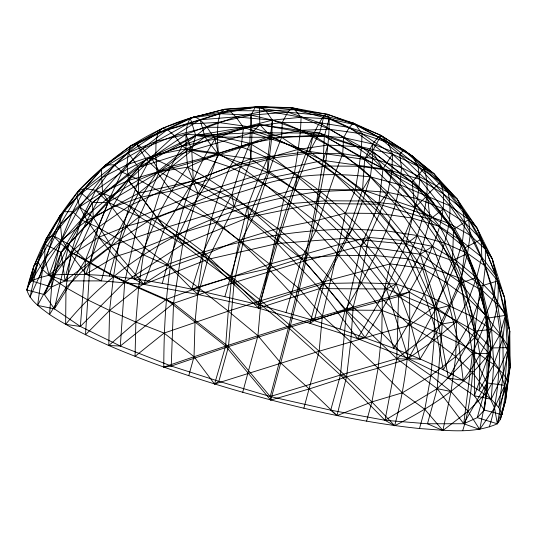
<?xml version="1.0" encoding="UTF-8"?>
<svg xmlns="http://www.w3.org/2000/svg" width="537" height="537" viewBox="0 0 537 537"><rect width="100%" height="100%" fill="white"/><g stroke="black" fill="none" stroke-linecap="round" stroke-linejoin="round"><path stroke-width="0.81" d="M500.39 419.417L505.639 400.488L507.915 381.424L509.761 331.295L492.315 258.955L485.367 249.269L457.014 198.891L440.347 182.144L412.597 156.233L380.995 135.411L378.303 136.901L372.651 143.997L372.631 158.449L370.396 176.881L362.589 200.992L352.178 229.124L323.992 283.523L314.239 320.609L309.95 323.341L258.579 308.117L198.093 294.491L143.815 284.368L101.332 280.891L65.064 280.918L49.115 275.206L39.503 277.736L31.475 280.864L28.421 285.241L26.85 289.973C30.22 301.23 40.778 307.755 49.572 314.534C68.253 326.764 88.43 336.43 108.789 345.513C152.3 364.146 197.24 379.297 242.731 392.265C300.646 408.583 359.575 422.243 419.491 428.546C445.22 430.164 472.943 434.527 497.336 423.794L500.39 419.417L505.639 400.488L510.15 366.677L509.761 331.295L504.512 297.478L492.315 258.955L477.111 228.198L457.014 198.891L433.782 173.585L412.597 156.233L403.817 149.991L380.995 135.411L353.427 123.134L327.362 114.294L292.108 107.769L259.445 106.48L224.352 109.32L190.239 118.14C146.769 130.8 109.38 158.053 78.597 190.669C54.989 219.881 35.375 253.102 26.85 289.973L44.443 294.591L54.412 308.876L80.362 326.462L120.315 346.016L171.243 366.053L218.861 381.317L270.225 396.541L330.718 410.167L384.995 420.29L427.472 423.767L463.746 423.74L479.695 429.452L494.557 407.986L504.706 385.371L510.15 366.677L509.21 347.607L504.512 297.478L496.316 276.354L477.111 228.198L462.8 209.269L433.782 173.585L403.817 149.991L378.303 136.901L353.427 123.134L292.108 107.769L255.102 107.568L224.352 109.32L190.239 118.14L130.733 145.634L101.271 169.262L78.597 190.669L63.869 211.753L46.242 238.529L37.885 261.982L26.85 289.973M509.21 347.607L491.08 347.956L474.789 331.154L435.608 309.07L386.432 288.98L319.575 288.624L258.579 308.117L207.832 259.378L164.785 227.889L128.484 180.459L126.974 164.671L128.283 152.723L130.733 145.634L136.727 144.037L146.185 159.469L159.429 171.719L198.173 193.555L248.772 217.277L304.351 261.049L346.613 310.453L396.789 358.635L437.212 388.647L463.746 423.74L477.279 417.645L484.361 410.067L491.08 347.956L487.442 318.146L465.129 247.691L427.311 194.75L372.363 151.474L324.348 136.183L259.814 124.691L204.919 136.975L146.185 159.469L61.158 252.303L51.532 287.02L31.475 280.864L44.759 258.794L60.325 224.345L76.818 196.844L78.597 190.669L84.947 188.48L95.72 190.326L108.212 202.328L139.358 216.686L182.748 244.328L234.125 282.543L288.47 327.583L340.451 375.048L384.995 420.29L394.641 425.727C406.328 382.23 411.396 337.041 409.228 292.041C421.491 271.212 432.634 249.591 439.675 226.392C443.267 211.967 446.079 196.421 440.347 182.144L417.994 166.242L388.016 142.627L380.995 135.411L355.944 124.973L329.141 118.885L301.103 117.267L272.36 120.14L243.469 127.45L214.975 139.063L182.218 146.198L151.031 157.267L122.013 172.075L95.72 190.326L72.649 211.672L53.25 235.709L46.242 238.529L44.9 244.295L44.759 258.794L49.115 275.206C119.899 270.272 189.783 288.47 258.116 304.58L291.329 293.45L323.992 283.523L361.347 282.818L396.192 283.912L424.384 294.169L473.238 317.072L491.623 329.463L502.86 338.391L509.21 347.607L503.31 373.712L491.201 399.26L474.399 395.789L474.789 331.154L480.541 286.187L453.543 229.447L427.311 194.75L412.154 182.063L372.363 151.474L319.616 133.095L259.814 124.691L195.73 135.485L146.185 159.469L92.357 202.644L61.158 252.303L44.443 294.591L51.532 287.02L65.064 280.918L111.072 245.778L164.785 227.889L234.213 206.638L294.927 189.514L362.549 189.876L414.806 207.611L453.543 229.447L465.129 247.691L482.468 290.598L491.623 329.463L493.758 364.489L491.201 399.26L498.819 407.502L501.961 414.685L484.361 410.067L474.399 395.789L448.449 378.196L408.489 358.642L357.561 338.605L309.95 323.341L319.575 288.624L345.674 238.253L352.178 229.124L386.257 230.829L417.336 235.528L444.649 243.107L467.526 253.37L485.394 266.07L497.826 280.891L504.512 297.478L507.485 350.372L510.15 366.677L501.961 414.685M44.443 294.591L68.89 244.348L92.357 202.644L138.371 167.504L195.73 135.485L251.994 132.733L319.616 133.095L364.63 159.429L414.806 207.611L452.476 260.7L480.541 286.187L491.08 347.956L486.905 382.921L477.279 417.645L497.336 423.794L504.706 385.371L507.485 350.372L509.761 331.295L505.283 315.414L492.315 258.955L481.186 239.321L464.72 222.459L443.549 193.958L417.994 166.242L412.597 156.233L355.944 124.973L327.362 114.294L294.665 109.696L259.445 106.48L220.076 113.716L190.239 118.14L187.359 124.067L185.956 134.357L186.057 148.816L187.655 167.168L193.34 180.882L234.213 206.638L277.387 243.489L319.575 288.624L357.561 338.605L365.019 337.505C385.553 305.231 404.28 271.581 417.336 235.528C423.948 214.115 431.439 190.622 423.975 168.443L403.817 149.991L399.602 154.327L401.522 167.618L400.005 184.741L395.48 204.382L386.257 230.829L375.323 255.531L361.347 282.818L345.278 310.111L340.028 329.04C392.279 347.506 446.65 365.267 491.201 399.26M465.129 247.691L430.07 219.438L378.793 204.194L316.32 203.449L248.772 217.277L182.748 244.328L124.718 281.952L80.362 326.462L65.635 324.388L65.984 287.637L71.22 252.471L81.215 219.767L95.72 190.326L114.374 164.872L136.727 144.037L162.228 128.33L194.528 116.69L229.447 110.642L259.445 106.48L265.922 110.837L272.36 120.14L300.512 130.33L327.919 145.071L359.193 166.235L387.949 192.34L411.825 217.988L432.681 246.389L446.965 283.106L456.504 321.623L455.732 356.635L451.04 391.554L442.891 430.52L427.472 423.767L437.212 388.647L442.28 323.898L460.907 283.053L465.129 247.691L481.186 239.321L462.8 209.269L457.014 198.891L448.08 192.501L426.962 180.6L401.522 167.618L372.631 158.449L342.707 153.696L305.734 153.501L273.689 157.918L240.495 166.745L209.195 179.418L171.343 191.004L141.043 197.18L112.085 207.376L87.048 220.425L61.896 239.636L44.759 258.794L39.503 277.736M489.301 426.922C498.873 397.085 499.504 365.321 500.128 334.256C496.134 294.961 484.179 256.847 464.72 222.459L443.32 208.806L417.517 198.683L387.949 192.34L378.793 204.194L361.092 245.926L346.613 310.453L340.451 375.048L330.718 410.167L336.988 415.631L346.54 376.867L350.748 341.874L353.192 307.104L362.28 271.205L368.825 237.414L379.565 213.458L387.949 192.34L391.916 170.833L392.5 154.146L388.016 142.627L362.025 133.827L329.141 118.885L294.665 109.696L265.922 110.837L229.447 110.642L167.45 129.612L142.634 148.568L114.374 164.872L105.554 164.866L84.947 188.48L59.654 216.089L61.896 239.636L71.401 254.934L85.92 274.138L101.332 280.891L111.072 245.778L138.553 193.192L138.371 167.504L191.769 150.501L250.893 158.811L294.927 189.514L345.674 238.253L386.432 288.98L408.489 358.642L420.021 359.146L436.42 332.175L449.308 305.613L461.028 278.508L467.526 253.37L449.073 223.385L426.834 196.039L401.522 167.618L372.651 143.997L349.211 127.47L319.233 122.658L287.832 112.173L251.007 115.166L220.076 113.716L187.359 124.067L156.012 141.379L128.283 152.723L101.97 177.633L79.657 206.839L61.896 239.636L49.115 275.206L71.401 254.934L98.808 237.253L126.396 226.305L156.811 217.935L179.19 233.723L203.308 251.94L230.259 277.267L258.116 304.58L314.239 320.609L345.278 310.111L381.726 310.312L409.993 321.126L436.42 332.175L458.632 342.821L480.051 354.897L493.758 364.489L503.31 373.712L507.915 381.424L498.819 407.502L503.31 373.712L502.86 338.391L497.598 304.586L485.394 266.07L470.211 235.293L450.167 205.926L426.962 180.6L399.602 154.327L378.303 136.901L349.211 127.47L324.033 115.556L287.832 112.173L255.102 107.568L251.007 115.166L251.994 132.733L250.893 158.811L234.213 206.638L207.832 259.378L198.093 294.491L191.823 289.027L167.544 264.352L144.339 247.429L126.396 226.305L112.085 207.376L102.52 192.118L101.271 169.262L128.283 152.723L157.952 132.726L162.228 128.33L167.45 129.612L174.431 135.7L182.218 146.198L203.342 158.1L229.917 166.967L257.619 180.425L284.241 197.092L314.628 221.022L338.948 244.476L362.28 271.205L382.337 299.062L409.691 325.335L434.144 340.223L455.732 356.635L472.661 372.799L487.166 391.99L494.557 407.986L497.336 423.794L505.639 400.488L504.706 385.371L499.182 369.624L489.16 353.541L474.849 337.437L456.504 321.623L434.493 306.392L409.228 292.041L398.501 296.505L346.613 310.453L288.47 327.583L228.487 346.6L171.243 366.053L163.792 367.154C163.933 289.396 172.028 206.04 214.975 139.063L207.02 127.256L200.16 119.751L194.528 116.69L136.727 144.037L105.554 164.866L59.654 216.089L33.67 266.312L28.421 285.241M484.361 410.067L486.905 382.921L487.442 318.146L480.541 286.187L497.826 280.891L477.111 228.198L468.673 219.613L433.782 173.585L399.602 154.327L372.651 143.997L343.626 137.647L313.084 135.405L281.61 137.311L249.812 143.332L218.291 153.347L187.655 167.168L157.039 172.088L128.484 180.459L102.52 192.118L79.657 206.839L60.325 224.345L44.9 244.295L31.475 280.864L33.67 266.312L37.885 261.982L53.25 235.709L63.869 211.753L72.649 211.672L81.215 219.767L98.083 227.493L119.523 239.583L143.386 254.8L170.343 266.728L198.307 287.517L228.285 311.131L257.941 335.712L280.744 362.972L309.211 388.963L336.988 415.631L371.913 401.911L402.327 392.822L430.916 375.585L455.732 356.635L474.849 337.437L485.616 315.071L494.006 295.712L496.316 276.354L481.796 257.149L462.411 241.798L439.675 226.392L417.517 198.683L391.916 170.833L361.502 146.876L329.329 129.229L301.103 117.267L265.922 110.837L235.891 116.885L200.16 119.751L174.431 135.7L142.634 148.568L122.013 172.075L110.642 196.159L98.083 227.493L90.068 263.211L85.504 334.786L109.582 310.487L138.613 287.194L170.343 266.728L203.201 255.129L239.274 240.227L277.71 228.467L314.628 221.022L345.425 213.149L379.565 213.458L411.825 217.988L439.675 226.392C458.913 260.599 470.781 298.424 474.849 337.437C472.54 368.583 472.419 400.528 462.74 430.506M497.826 280.891C501.028 317.327 484.528 351.795 463.176 380.27L448.449 378.196L435.608 309.07L406.006 244.181L362.549 189.876L309.48 151.474L251.994 132.733L191.769 150.501L138.553 193.192L93.344 217.619L65.064 280.918L61.158 252.303L108.212 202.328L146.185 159.469M481.186 239.321L481.796 257.149L476.628 277.515L468.66 299.022L456.504 321.623L434.144 340.223L407.382 359.146L378.122 368.167L346.54 376.867L309.211 388.963L270.695 400.078L270.225 396.541L228.487 346.6L173.538 303.324L124.718 281.952L85.531 259.868L68.89 244.348L53.25 235.709L42.551 269.48L29.991 297.162L37.885 261.982L42.551 269.48L52.243 278.173L65.984 287.637L87.41 299.706L109.582 310.487L135.861 322.066L164.074 333.094L194.032 356.689L214.572 384.049L218.861 381.317L228.487 346.6L234.125 282.543L248.772 217.277L267.601 172.303L267.856 157.898L272.36 120.14L235.891 116.885L207.02 127.256L174.431 135.7L151.031 157.267L138.908 179.788L129.357 205.839L119.523 239.583L113.542 276.32L109.582 310.487L108.789 345.513L120.315 346.016L173.538 303.324L234.125 282.543L304.351 261.049L361.092 245.926L420.216 254.236L460.907 283.053L487.442 318.146L472.513 353.453L463.746 423.74L486.905 382.921L472.513 353.453L460.907 283.053L430.07 219.438L383.015 168.826L372.363 151.474L380.995 135.411M251.007 115.166L218.009 122.402L185.956 134.357L155.811 154.844L128.484 180.459L138.553 193.192L193.34 180.882L250.893 158.811L249.812 143.332L251.007 115.166L282.261 122.456L313.084 135.405L342.707 153.696L370.396 176.881L395.48 204.382L417.336 235.528L435.426 269.554L449.308 305.613L458.632 342.821L463.176 380.27M108.789 345.513L135.861 322.066L166.269 299.404L198.307 287.517L231.702 276.958L269.695 264.184L338.948 244.476L368.825 237.414L402.549 240.448L432.681 246.389L456.625 261.016L476.628 277.515L494.006 295.712L505.283 315.414L500.128 334.256L489.16 353.541L472.513 353.453L437.212 388.647L384.995 420.29L396.789 358.635L398.501 296.505L420.216 254.236L430.07 219.438L427.311 194.75L440.347 182.144M472.513 353.453L442.28 323.898L398.501 296.505L361.092 245.926L316.32 203.449L267.601 172.303L271.776 137.338L272.36 120.14M408.489 358.642L435.608 309.07L452.476 260.7L453.543 229.447L412.154 182.063L364.63 159.429L309.48 151.474L250.893 158.811M171.243 366.053L173.538 303.324L182.748 244.328L198.173 193.555L218.64 154.864L214.975 139.063C298.062 158.972 364.616 221.398 409.228 292.041C326.348 313.38 244.59 338.968 163.792 367.154M286.073 312.393L301.566 258.25L315.937 230.454L325.59 200.791L334.82 174.317L342.707 153.696L343.626 137.647L349.211 127.47L353.427 123.134L355.944 124.973L362.025 133.827L392.5 154.146L419.827 179.345L443.32 208.806L462.411 241.798L476.628 277.515L485.616 315.071L489.16 353.541L487.166 391.99L479.695 429.452L468.069 411.288L451.04 391.554L430.916 375.585L407.382 359.146L396.789 358.635L340.451 375.048L270.225 396.541L288.47 327.583L304.351 261.049L316.32 203.449L323.214 160.422L324.348 136.183L329.141 118.885L327.362 114.294L324.033 115.556C311.319 133.894 305.412 155.911 297.37 176.485C282.818 218.72 270.145 261.573 258.116 304.58L258.579 308.117L277.387 243.489L294.927 189.514L309.48 151.474L319.616 133.095L324.033 115.556M120.315 346.016L124.718 281.952L139.358 216.686L159.429 171.719L204.919 136.975L271.776 137.338L324.348 136.183L383.015 168.826L427.311 194.75M66.071 274.152L71.401 254.934L87.048 220.425L102.52 192.118L126.974 164.671L156.012 141.379L185.956 134.357L217.27 136.036L249.812 143.332L240.495 166.745L231.796 194.985L217.069 222.13L203.308 251.94L191.823 289.027L230.259 277.267L268.319 268.648L301.566 258.25L338.847 255.33L375.323 255.531L408.14 258.827L435.426 269.554L461.028 278.508L482.468 290.598L497.598 304.586L505.827 313.883L502.86 338.391L493.758 364.489L479.239 390.124L480.051 354.897L473.238 317.072L461.028 278.508L444.649 243.107L423.606 214.464L400.005 184.741L372.631 158.449L343.626 137.647L319.233 122.658L282.261 122.456L250.262 126.94L217.27 136.036L186.057 148.816L155.811 154.844L126.974 164.671L101.97 177.633L76.818 196.844L79.657 206.839L87.048 220.425L98.808 237.253L114.643 256.921L134.163 278.931L143.815 284.368L207.832 259.378L277.387 243.489L345.674 238.253L362.549 189.876L364.63 159.429L372.651 143.997M419.491 428.546L424.814 409.342L430.916 375.585L434.144 340.223L434.493 306.392L422.465 268.413L402.549 240.448L379.565 213.458L355.333 189.937L324.945 166.007L298.236 149.407L270.185 136.217L243.469 127.45L207.02 127.256L182.218 146.198L170.739 166.651L160.046 191.696L151.394 219.123L143.386 254.8L138.613 287.194L135.861 322.066L135.055 356.373L164.074 333.094L228.285 311.131L261.002 300.646L331.047 279.676L390.231 263.882L422.465 268.413L446.965 283.106L468.66 299.022L485.616 315.071L500.128 334.256L507.485 350.372L499.182 369.624L487.166 391.99L468.069 411.288L442.891 430.52L424.814 409.342L402.327 392.822L378.122 368.167L350.748 341.874L322.348 316.004L299.398 288.893L269.695 264.184L239.274 240.227L211.209 219.445L183.768 206.879L160.046 191.696L138.908 179.788L122.013 172.075L114.374 164.872L84.947 188.48L72.649 211.672L60.144 242.972L52.243 278.173L49.572 314.534L65.984 287.637L90.068 263.211L119.523 239.583L151.394 219.123L183.768 206.879L219.74 192.018L257.619 180.425L294.457 173.008L324.945 166.007L359.193 166.235L391.916 170.833L419.827 179.345L443.549 193.958L462.8 209.269L464.72 222.459L462.411 241.798L456.625 261.016L446.965 283.106L434.493 306.392L409.691 325.335L381.807 332.866L319.139 351.225L214.572 384.049L225.614 346.143L228.285 311.131L231.702 276.958L239.274 240.227L247.517 206.477L257.619 180.425L267.856 157.898L298.236 149.407L327.919 145.071L361.502 146.876L392.5 154.146L417.994 166.242L419.827 179.345L417.517 198.683L411.825 217.988L402.549 240.448L390.231 263.882L382.337 299.062L381.807 332.866L378.122 368.167L371.913 401.911L366.59 421.109M80.362 326.462L85.531 259.868L108.212 202.328L159.429 171.719L218.64 154.864L271.776 137.338L323.214 160.422L378.793 204.194L420.216 254.236L442.28 323.898L396.789 358.635M53.25 235.709L60.144 242.972L71.22 252.471L90.068 263.211L113.542 276.32L166.269 299.404L225.614 346.143L270.695 400.078C287.006 340.82 301.969 281.173 314.628 221.022C320.696 187.259 329.604 153.407 329.141 118.885M277.387 243.489L278.428 234.783C250.933 208.833 221.291 184.728 187.655 167.168C162.61 200.462 145.621 239.039 134.163 278.931C202.107 246.839 277.025 229.635 352.178 229.124L375.323 255.531L396.192 283.912L409.993 321.126L420.021 359.146M378.793 204.194L383.015 168.826L392.5 154.146M383.015 168.826L323.214 160.422L267.601 172.303L198.173 193.555L139.358 216.686L85.531 259.868L54.412 308.876L37.61 305.399L42.551 269.48L60.144 242.972L81.215 219.767L110.642 196.159L138.908 179.788L170.739 166.651L203.342 158.1L241.194 146.514L270.185 136.217L300.512 130.33L329.329 129.229L362.025 133.827L361.502 146.876L359.193 166.235L355.333 189.937L345.425 213.149L338.948 244.476L322.348 316.004L319.139 351.225L303.882 408.18M294.927 189.514L297.37 176.485L273.689 157.918L249.812 143.332M54.412 308.876L68.89 244.348M309.48 151.474L313.084 135.405M357.561 338.605L386.432 288.98L406.006 244.181L414.806 207.611L412.154 182.063L423.975 168.443L448.08 192.501C454.208 218.767 444.3 245.154 435.426 269.554C424.035 297.048 409.348 322.985 393.755 348.291L381.726 310.312L361.347 282.818L338.847 255.33L315.937 230.454L288.194 203.805L264.587 184.01L240.495 166.745L218.291 153.347L186.057 148.816L157.039 172.088L141.043 197.18L126.396 226.305L114.643 256.921L109.32 276.119M79.657 206.839L93.344 217.619L111.072 245.778L143.815 284.368L164.785 227.889L193.34 180.882L191.769 150.501L195.73 135.485L190.239 118.14M162.221 283.549L167.544 264.352L179.19 233.723L193.387 204.537L209.195 179.418L218.291 153.347L217.27 136.036L218.009 122.402L220.076 113.716L224.352 109.32L229.447 110.642L235.891 116.885L243.469 127.45L241.194 146.514L229.917 166.967L219.74 192.018L211.209 219.445L203.201 255.129L198.307 287.517L195.038 322.388L194.032 356.689L188.782 375.618M224.929 296.484L240.576 242.006L255.021 213.558L273.689 157.918L281.61 137.311L282.261 122.456L287.832 112.173L292.108 107.769L294.665 109.696L301.103 117.267L300.512 130.33L298.236 149.407L294.457 173.008L284.241 197.092L269.695 264.184L261.002 300.646L257.941 335.712L242.731 392.265M323.214 160.422L327.919 145.071M128.484 180.459L112.085 207.376L98.808 237.253L85.92 274.138L114.643 256.921L144.339 247.429L179.19 233.723L217.069 222.13L255.021 213.558L288.194 203.805L325.59 200.791L362.589 200.992L395.48 204.382L449.073 223.385L470.211 235.293L485.367 249.269L485.394 266.07L482.468 290.598L473.238 317.072L443.307 369.872L436.42 332.175L424.384 294.169L408.14 258.827L362.589 200.992L334.82 174.317L305.734 153.501L281.61 137.311L250.262 126.94L218.009 122.402L187.359 124.067L157.952 132.726L156.012 141.379L155.811 154.844L157.039 172.088L171.343 191.004L193.387 204.537L217.069 222.13L240.576 242.006L268.319 268.648L291.329 293.45L314.239 320.609L340.028 329.04M316.32 203.449L320.475 191.534L355.333 189.937L387.949 192.34M474.399 395.789L491.08 347.956M304.351 261.049L307.547 253.746L277.71 228.467L247.517 206.477L219.74 192.018L192.87 180.848L170.739 166.651L151.031 157.267L142.634 148.568L136.727 144.037M37.61 305.399L52.243 278.173L71.22 252.471L98.083 227.493L129.357 205.839L160.046 191.696L192.87 180.848L229.917 166.967L267.856 157.898M448.449 378.196L474.789 331.154L452.476 260.7L406.006 244.181L345.674 238.253M362.549 189.876L370.396 176.881L400.005 184.741L450.167 205.926L468.673 219.613L470.211 235.293L467.526 253.37L452.476 260.7M489.16 353.541C464.841 385.694 430.157 407.744 394.641 425.727C344.378 371.919 289.295 322.771 231.702 276.958C188.769 244.859 146.205 209.866 95.72 190.326M319.575 288.624L323.992 283.523L301.566 258.25L278.428 234.783M65.635 324.388C128.088 248.094 223.614 203.214 320.475 191.534M361.092 245.926L368.825 237.414M251.994 132.733L259.814 124.691L259.445 106.48M364.63 159.429L372.363 151.474M288.47 327.583L290.389 325.603M414.806 207.611L426.834 196.039M430.07 219.438L443.32 208.806M406.006 244.181L417.336 235.528M453.543 229.447L468.673 219.613M420.216 254.236L432.681 246.389M386.432 288.98L396.192 283.912M346.613 310.453L353.192 307.104L381.807 332.866L407.382 359.146M156.811 217.935C191.474 202.53 229.339 197.697 264.587 184.01C298.874 173.679 335.021 172.86 370.396 176.881M460.907 283.053L476.628 277.515M435.608 309.07L449.308 305.613M442.28 323.898L456.504 321.623M487.442 318.146L505.283 315.414M474.789 331.154L491.623 329.463M78.597 190.669L92.357 202.644L108.212 202.328M486.905 382.921L504.706 385.371M225.614 346.143L228.487 346.6M195.73 135.485L204.919 136.975L218.64 154.864L267.601 172.303M437.212 388.647L451.04 391.554M340.451 375.048L346.54 376.867M44.9 244.295L61.158 252.303M113.542 276.32L124.718 281.952M71.22 252.471L85.531 259.868M166.269 299.404L173.538 303.324M319.616 133.095L324.348 136.183M98.808 237.253L111.072 245.778M297.37 176.485L325.59 200.791L352.178 229.124M259.814 124.691L271.776 137.338M129.357 205.839L139.358 216.686M307.547 253.746L331.047 279.676L353.192 307.104M323.992 283.523L345.278 310.111L365.019 337.505M176.21 235.689L182.748 244.328M138.553 193.192L164.785 227.889M128.283 152.723L138.371 167.504M203.308 251.94L207.832 259.378M151.031 157.267L159.429 171.719M231.702 276.958L234.125 282.543M192.87 180.848L198.173 193.555M185.956 134.357L191.769 150.501M200.16 119.751L204.919 136.975M231.796 194.985L234.213 206.638M247.517 206.477L248.772 217.277M92.357 202.644L93.344 217.619"/></g></svg>
